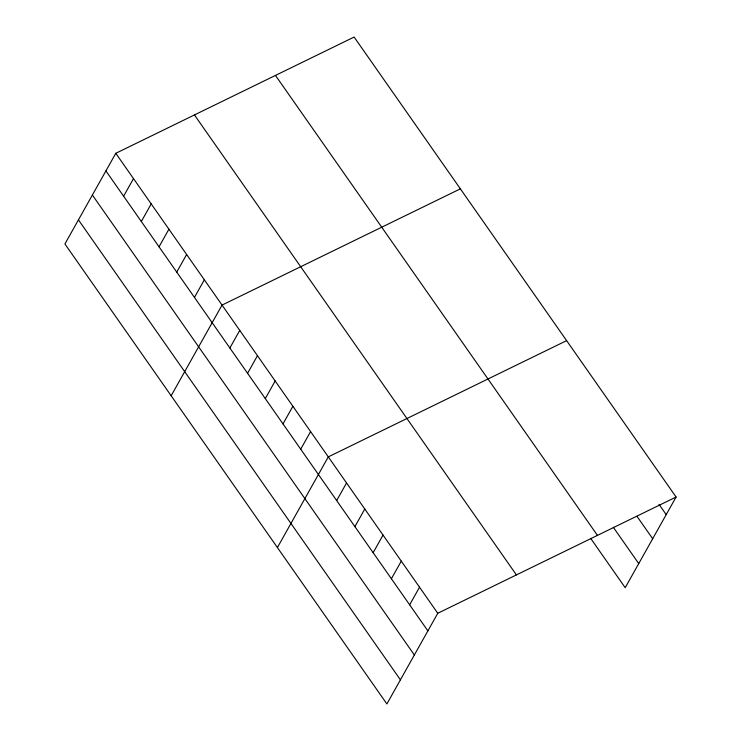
<?xml version="1.0" encoding="UTF-8"?>
<svg xmlns="http://www.w3.org/2000/svg" width="741" height="741" viewBox="0 0 741 741"><rect width="100%" height="100%" fill="white"/><g stroke="black" fill="none" stroke-linecap="round" stroke-linejoin="round"><path stroke-width="1.11" d="M115.791 153.304L64.912 243.974L386.885 703.95L437.774 613.27L676.088 497.026L354.115 37.05L115.791 153.304L437.774 613.27M123.617 196.208L133.5 178.6M141.327 221.513L151.21 203.895M159.037 246.809L168.92 229.201M176.747 272.104L186.63 254.496M194.457 297.41L204.34 279.792M171.162 395.768L222.041 305.088L460.365 188.844M229.867 348.001L239.751 330.393M247.577 373.297L257.46 355.689M265.287 398.602L275.17 380.985M282.997 423.898L292.88 406.29M300.707 449.194L310.59 431.586M277.412 547.562L328.3 456.882L566.624 340.628M336.664 500.564L346.547 482.947M354.902 526.629L364.785 509.011M373.149 552.693L383.032 535.076M391.396 578.758L401.279 561.141M409.643 604.823L419.526 587.205M676.088 497.026L625.209 587.696L590.67 538.364M659.045 504.389L666.205 514.634M637.038 516.403L652.682 538.744M613.326 527.286L638.742 563.586M275.467 75.415L597.45 535.382M194.438 114.938L516.412 574.914M105.907 170.912L427.89 630.887M92.375 195.022L414.358 654.998M78.435 219.864L400.418 679.84"/></g></svg>
